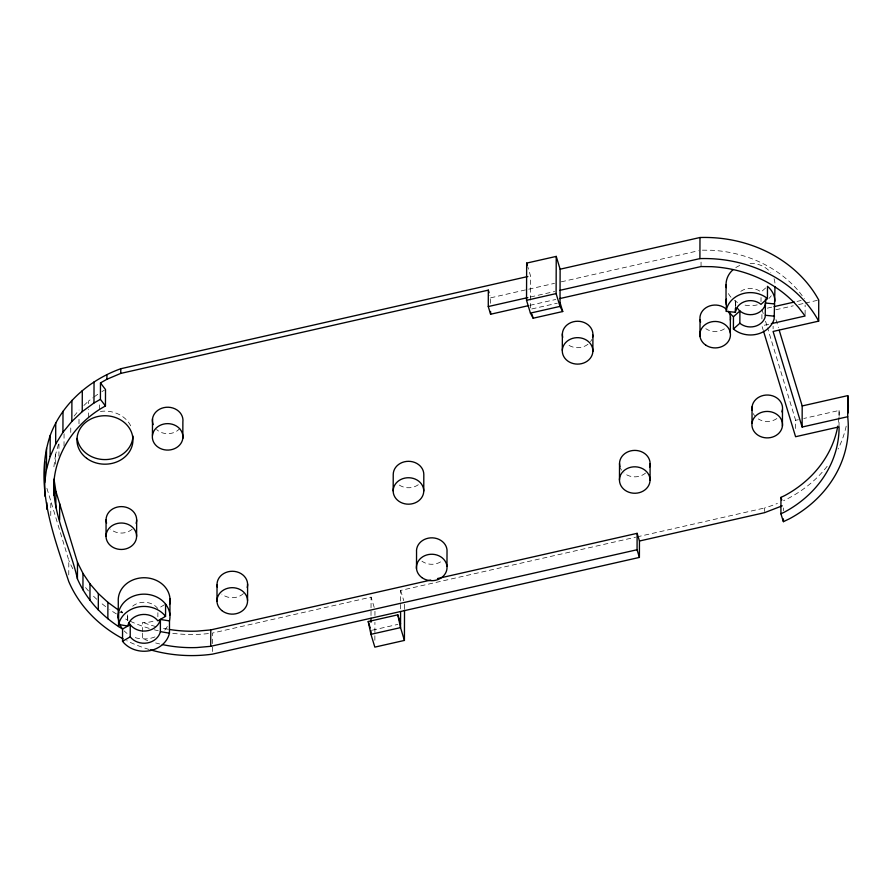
<?xml version="1.0" encoding="UTF-8"?>
<svg xmlns="http://www.w3.org/2000/svg" width="893" height="893" viewBox="0 0 893 893"><rect width="100%" height="100%" fill="white"/><g stroke="black" fill="none" stroke-linecap="round" stroke-linejoin="round"><path stroke-width="0.67" stroke-dasharray="4.46 3.35" d="M50.756 515.618L50.812 501.118L46.883 488.214M55.522 464.092L55.556 454.515L58.96 442.526L58.916 457.573M64.028 446.053L64.062 433.741M68.761 574.902L68.817 560.402L50.812 501.118M70.759 432.435L70.781 425.593M78.997 423.728L79.019 418.259M88.619 417.355L88.653 409.15M88.664 403.681L88.675 400.946L93.017 397.742M99.48 409.362L99.503 402.52M127.71 620.624L127.744 613.859A16.654 14.411 0.2 0 0 127.911 620.099M142.601 633.26L142.59 638.729A121.604 105.207 0.2 0 0 147.747 640.571M142.612 631.887L142.646 622.321L145.883 622.51A25.908 22.414 0.2 0 0 155.025 620.501M157.871 616.762L157.894 612.698M212.378 651.522L212.4 644.925M212.4 643.607L212.445 633.059L371.075 597.127L374.189 607.363M371.008 615.578L371.075 597.127M374.859 640.236L374.926 622.332M374.948 615.433L374.96 611.303M400.589 608.881L400.656 590.429L635.582 537.206M404.529 608.736L404.551 603.221M490.637 303.296L489.877 295.259M530.431 307.906L530.542 275.904L527.819 266.94M701.038 266.56L701.061 259.729M735.452 306.846L735.475 300.026L735.252 301.734A15.214 13.161 0.2 0 0 735.843 305.127M735.687 305.138L735.698 299.68M761.003 301.611L761.026 297.525M761.908 318.946L761.93 312.103M764.564 511.499L764.575 507.994A124.763 107.941 0.2 0 0 777.39 503.44M773.104 328.814L773.115 326.179M783.429 510.718L783.44 507.983M795.607 428.517L795.641 420.313L767.556 327.865M805.106 314.626L805.14 305.049M839.007 426.887L839.13 417.634M839.13 416.261L839.063 410.479L803.778 418.471M53.893 466.771L55.556 454.515M74.108 416.093L79.053 410.043M83.864 405.5L88.675 400.946M765.636 287.959L761.037 292.067A15.214 13.161 0.2 0 0 739.527 292.368M94.111 396.95L98.453 393.746M164.491 604.74L157.905 608.646A16.654 14.411 0.2 0 0 132.532 606.269M101.925 391.592L104.314 390.241M490.659 297.815L554.464 283.36M561.25 281.831L698.382 250.766M530.475 296.989L554.676 291.509M529.973 305.317L555.77 299.468M531.77 308.956L557.321 303.173M767.344 308.152L772.746 306.924M797.058 301.421L801.11 300.494M775.85 309.759L793.274 305.808M798.632 304.591L803.99 303.374M805.341 303.073L817.396 300.338M768.639 324.259L761.885 325.789L763.091 329.751M795.641 420.313L798.353 419.699M636.932 536.905L764.575 507.994M372.303 630.19L397.854 624.397M702.411 250.163L711.665 250.263A116.961 101.188 0.2 0 1 798.766 291.241L804.359 298.541M119.952 612.442L122.553 612.922M120.6 611.381L122.62 612.62A25.908 22.414 0.2 0 1 120.086 608.468M775.995 319.661L778.406 327.619M761.941 309.369L763.548 314.66M765.558 321.257L767.154 326.537M400.656 590.429L403.77 600.665M839.063 410.479L839.141 412.164A115.577 99.983 0.2 0 1 838.973 416.328M243.476 593.555A15.293 13.228 0.2 0 1 221.866 594.135M132.142 529.248A15.293 13.228 0.2 0 1 110.509 529.136M418.292 484.732A15.293 13.228 0.2 0 1 398.635 484.631M591.78 339.53A15.293 13.228 0.2 0 1 590.552 341.572M587.985 344.229A15.293 13.228 0.2 0 1 567.323 344.229M167.906 629.208A121.604 105.207 0.2 0 1 162.448 628.159M155.717 626.54A121.604 105.207 0.2 0 1 142.646 622.321M838.873 417.712A115.577 99.983 0.2 0 1 837.868 425.682M440.55 561.909A15.293 13.228 0.2 0 1 421.942 561.184M179.962 428.361A15.293 13.228 0.2 0 1 156.565 429.522M724.424 328.847A15.293 13.228 0.2 0 1 705.805 328.691M776.899 418.538A15.293 13.228 0.2 0 1 758.28 418.94M754.596 415.636A15.293 13.228 0.2 0 1 753.301 413.615M645.583 473.033A15.293 13.228 0.2 0 1 623.95 472.922M621.539 470.176A15.293 13.228 0.2 0 1 620.423 468.077M771.273 295.762A24.468 21.175 0.2 0 1 768.973 298.441M757.253 304.881A24.468 21.175 0.2 0 1 744.595 305.049M737.551 302.459A24.468 21.175 0.2 0 1 734.459 300.472M730.976 297.235A24.468 21.175 0.2 0 1 727.828 292.413M735.81 267.587A24.468 21.175 0.2 0 1 740.197 265.321M750.109 263.357A24.468 21.175 0.2 0 1 770.826 272.711M774.052 278.716A24.468 21.175 0.2 0 1 774.99 284.186M167.337 626.462A25.908 22.414 0.2 0 1 164.446 630.425M154.969 636.91A25.908 22.414 0.2 0 1 145.816 638.93L139.074 638.551A25.908 22.414 0.2 0 1 132.666 636.676M127.029 633.427A25.908 22.414 0.2 0 1 124.183 630.904M159.691 643.965A121.604 105.207 0.2 0 1 155.661 642.949M846.196 426.14A124.763 107.941 0.2 0 1 838.08 449.023M827.164 466.291A124.763 107.941 0.2 0 1 783.563 500.716M100.44 411.439A28.007 24.234 0.2 0 1 131.383 427.367M149.064 649.445A130.802 113.165 0.2 0 1 126.694 640.694M208.393 633.572A130.802 113.165 0.2 0 1 170.295 632.981M158.284 630.759A130.802 113.165 0.2 0 1 154.344 629.799M149.142 628.359A130.802 113.165 0.2 0 1 129.15 620.747M127.956 620.177A130.802 113.165 0.2 0 1 125.589 619.016M116.391 613.904A130.802 113.165 0.2 0 1 109.839 609.651M105.642 606.615A130.802 113.165 0.2 0 1 101.601 603.434M96.768 599.27A130.802 113.165 0.2 0 1 91.32 593.979M88.485 590.943A130.802 113.165 0.2 0 1 84.891 586.768M72.846 568.808A130.802 113.165 0.2 0 1 68.817 560.402"/><path stroke-width="1.34" d="M123.178 638.886A130.802 113.165 0.2 0 1 68.739 581.499C53.457 534.952 33.722 484.631 50.209 435.46C61.863 403.781 89.423 379.971 120.767 368.731L527.83 276.517M44.773 496.084L44.728 461.659M44.65 482.745L46.447 469.495L46.525 448.409M46.816 509.311L46.838 502.714M46.447 469.495L50.131 456.557L50.209 435.46M119.16 622.678A25.908 22.414 0.2 0 1 143.003 594.169A25.908 22.414 0.2 0 1 169.491 620.914L169.458 633.193A25.908 22.414 0.2 0 1 149.142 650.818A25.908 22.414 0.2 0 1 122.52 641.308L122.564 629.029C102.963 617.331 86.61 599.917 77.434 578.898C70.167 546.092 51.984 514.826 53.837 480.456M53.948 495.537L53.993 480.49M50.131 456.557L55.656 444.1L55.734 423.014M55.835 507.771L55.891 491.362L54.004 479.117M59.608 520.195L59.664 503.786L55.891 491.362M55.656 444.1L62.923 432.346L63.001 411.26M62.923 432.346L71.831 421.463L71.909 400.377M77.434 578.898L77.49 562.478L59.664 503.786M71.831 421.463L82.234 411.628L82.301 390.542M82.937 589.827L82.993 573.418L77.49 562.478M89.947 600.275L90.003 583.866L82.993 573.418M82.234 411.628L93.966 402.989L94.044 381.903M98.286 609.964L98.342 593.555L90.003 583.866M53.826 483.191C55.958 450.641 77.133 421.295 105.452 405.98L100.418 399.338L100.474 382.918L106.914 379.268L120.756 373.408L488.326 290.136L489.107 292.703M105.452 405.98L105.508 389.56L100.474 382.918M106.021 536.18L106.077 519.759M106.914 379.268L106.926 374.591M107.852 618.76L107.908 602.351L98.342 593.555M118.233 618.045L118.289 601.636A25.908 22.414 0.2 0 1 145.782 577.782A25.908 22.414 0.2 0 1 169.558 604.505M118.523 626.551L118.657 612.207M120.756 373.408L120.767 368.731M122.52 641.308L130.211 636.854L130.244 624.676L122.564 629.029A25.908 22.414 0.2 0 1 119.562 623.783M136.607 536.325A15.293 13.228 0.2 0 0 113.735 524.749A15.293 13.228 0.2 0 0 113.612 547.666A15.293 13.228 0.2 0 0 136.607 536.325L136.674 519.916M152.446 435.315L152.502 418.906M130.211 636.854A16.654 14.411 0.2 0 0 147.312 642.96A16.654 14.411 0.2 0 0 160.372 631.63L160.416 619.463L169.491 620.914M165.551 616.371A25.908 22.414 0.2 0 0 138.928 606.86A25.908 22.414 0.2 0 0 118.613 624.486L127.699 626.038A16.654 14.411 0.2 0 1 140.759 614.708A16.654 14.411 0.2 0 1 157.86 620.825L165.551 616.371L165.596 604.092M169.927 615.076L169.983 598.667M182.819 438.407A15.293 13.228 0.2 0 0 161.566 424.711A15.293 13.228 0.2 0 0 158.507 447.471A15.293 13.228 0.2 0 0 182.819 438.407L182.875 421.998A15.293 13.228 0.2 0 0 166.131 407.286A15.293 13.228 0.2 0 0 153.172 424.61M162.392 644.567A121.604 105.207 0.2 0 0 197.018 647.537L210.715 646.32L210.77 629.911L430.739 580.082M216.977 601.324L217.032 584.915M247.551 600.498L247.607 584.078M370.963 630.491L370.952 634.331L374.837 647.124L404.417 640.426L404.518 610.12M370.986 622.309L371.008 618.224M393.166 490.882L393.233 474.473A15.293 13.228 0.2 0 1 408.592 461.313A15.293 13.228 0.2 0 1 423.818 474.618L423.751 491.038A15.293 13.228 0.2 0 1 400.756 502.379A15.293 13.228 0.2 0 1 400.879 479.463A15.293 13.228 0.2 0 1 423.751 491.038M400.589 611.515L400.533 627.623L404.417 640.426M416.495 568.595L416.551 552.187A15.293 13.228 0.2 0 1 430.471 537.876A15.293 13.228 0.2 0 1 447.025 549.932L446.969 566.352M528.611 305.618L490.603 314.236L488.27 306.556L488.326 290.136M490.603 314.236L490.614 311.501M526.524 300.305L526.658 263.1L556.239 256.403L560.123 269.195L560 306.399L562.735 311.523L533.154 318.221L530.42 313.097L526.524 300.305L556.105 293.596L556.239 256.403M562.311 350.313L562.367 333.893M592.863 351.462A15.293 13.228 0.2 0 0 570.504 339.15A15.293 13.228 0.2 0 0 569.388 362.045A15.293 13.228 0.2 0 0 592.863 351.462L592.919 335.042M619.463 479.965L619.53 463.545M150.359 649.825A130.802 113.165 0.2 0 0 212.367 654.156L639.399 557.422L637.066 549.742L637.122 533.333L437.525 578.541M639.399 557.422L639.455 541.013L637.122 533.333M650.048 480.11A15.293 13.228 0.2 0 0 627.176 468.535A15.293 13.228 0.2 0 0 627.053 491.451A15.293 13.228 0.2 0 0 650.048 480.11L650.115 463.701M699.978 237.516A126.147 109.136 0.2 0 1 818.736 300.037L818.669 321.134A126.147 109.136 0.2 0 0 699.9 258.613L699.978 237.516L560.123 269.195M699.978 336.293L700.045 319.884M726.266 304.625A24.468 21.175 0.2 0 1 725.998 301.856L726.054 284.856M735.676 307.862L735.441 312.293L726.322 311.389L726.366 299.11L725.998 301.856M730.34 333.078L730.396 316.669M774.979 286.798L774.164 318.946A24.468 21.175 0.2 0 1 733.41 329.004L733.454 316.725A24.468 21.175 0.2 0 1 729.481 312.394M735.441 312.293L735.452 308.208M733.41 329.004L739.85 323.244L739.895 310.976L733.454 316.725M752.006 423.271L752.062 406.851M739.85 323.244A15.214 13.161 0.2 0 0 765.178 317.004L765.457 303.017L774.566 303.933M735.665 310.585A15.214 13.161 0.2 0 1 760.992 304.346L767.433 298.586L767.478 286.318A24.468 21.175 0.2 0 1 774.934 301.187M847.703 416.718L802.126 427.033L802.193 405.947L847.77 395.621L847.703 416.718A124.763 107.941 0.2 0 1 789.468 518.777L783.395 521.657L780.906 513.788L780.962 497.368L784.668 495.615A115.577 99.983 0.2 0 0 837.645 426.899M782.424 426.05A15.293 13.228 0.2 0 0 760.992 412.566A15.293 13.228 0.2 0 0 758.224 435.36A15.293 13.228 0.2 0 0 782.424 426.05L782.48 409.641M783.395 521.657L783.407 518.922M726.322 311.389L726.679 308.643A24.468 21.175 0.2 0 1 767.433 298.586M93.966 402.989L100.418 399.338M782.235 505.818L764.564 512.671L639.455 541.013M780.906 513.788L784.612 512.024A115.577 99.983 0.2 0 0 839.085 428.573L839.007 426.887L795.585 436.722L763.493 331.069M488.27 306.556L527.83 297.592M560.056 290.292L699.9 258.613M559.844 298.552L701.038 266.56L711.609 266.672A116.961 101.188 0.2 0 1 798.71 307.65L805.106 315.999L771.34 323.646M530.42 313.097L560 306.399L556.105 293.596M774.097 306.623L794.357 302.024M818.669 321.134L773.092 331.459L802.126 427.033M210.715 646.32L637.066 549.742M397.82 614.83L400.533 627.623L370.952 634.331L368.24 621.528L397.82 614.83L400.544 623.794M210.77 629.911L197.074 631.128A121.604 105.207 0.2 0 1 169.268 629.431M765.413 315.296L774.521 316.2M160.372 631.63L169.458 633.193M107.908 602.351L118.579 610.142M780.962 497.368L781.788 499.991M779.209 330.276L802.193 405.947M560.011 302.56L562.735 311.523M526.658 263.1L527.439 265.656M531.982 314.381L533.154 318.221M368.24 621.528L370.182 627.935M217.356 587.203A15.293 13.228 0.2 0 1 232.493 571.263A15.293 13.228 0.2 0 1 247.216 587.516M106.58 523.186A15.293 13.228 0.2 0 1 121.448 506.61A15.293 13.228 0.2 0 1 136.127 523.331M562.713 337.342A15.293 13.228 0.2 0 1 577.626 321.246A15.293 13.228 0.2 0 1 592.572 337.331M700.592 322.139A15.293 13.228 0.2 0 1 707.68 306.757A15.293 13.228 0.2 0 1 726.578 309.424M728.186 311.266A15.293 13.228 0.2 0 1 730.362 320.118M752.163 410.3A15.293 13.228 0.2 0 1 768.203 395.041A15.293 13.228 0.2 0 1 781.967 411.907M620.032 466.972A15.293 13.228 0.2 0 1 634.89 450.396A15.293 13.228 0.2 0 1 649.568 467.117M726.322 287.613A24.468 21.175 0.2 0 1 732.93 269.786M132.945 436.097A28.007 24.234 0.2 0 1 106.323 459.56A28.007 24.234 0.2 0 1 77.178 438.407M847.77 395.621A124.763 107.941 0.2 0 1 848.116 412.923M160.416 619.463A16.654 14.411 0.2 0 1 145.916 630.983A16.654 14.411 0.2 0 1 128.849 622.466M737.417 308.286A15.214 13.161 0.2 0 0 752.71 314.548A15.214 13.161 0.2 0 0 765.223 304.725L765.681 301.309A15.214 13.161 0.2 0 0 765.401 299.032M221.81 610.555A15.293 13.228 0.2 0 0 247.16 603.936A15.293 13.228 0.2 0 0 227.838 588.241A15.293 13.228 0.2 0 0 221.81 610.555M705.749 345.111A15.293 13.228 0.2 0 0 730.307 336.538A15.293 13.228 0.2 0 0 709.422 322.418A15.293 13.228 0.2 0 0 705.749 345.111M86.677 458.31A28.007 24.234 0.2 0 0 132.454 444.48A28.007 24.234 0.2 0 0 95.685 417.087A28.007 24.234 0.2 0 0 86.677 458.31M421.887 577.592A15.293 13.228 0.2 0 0 446.79 569.801A15.293 13.228 0.2 0 0 426.519 555.033A15.293 13.228 0.2 0 0 421.887 577.592"/></g></svg>
